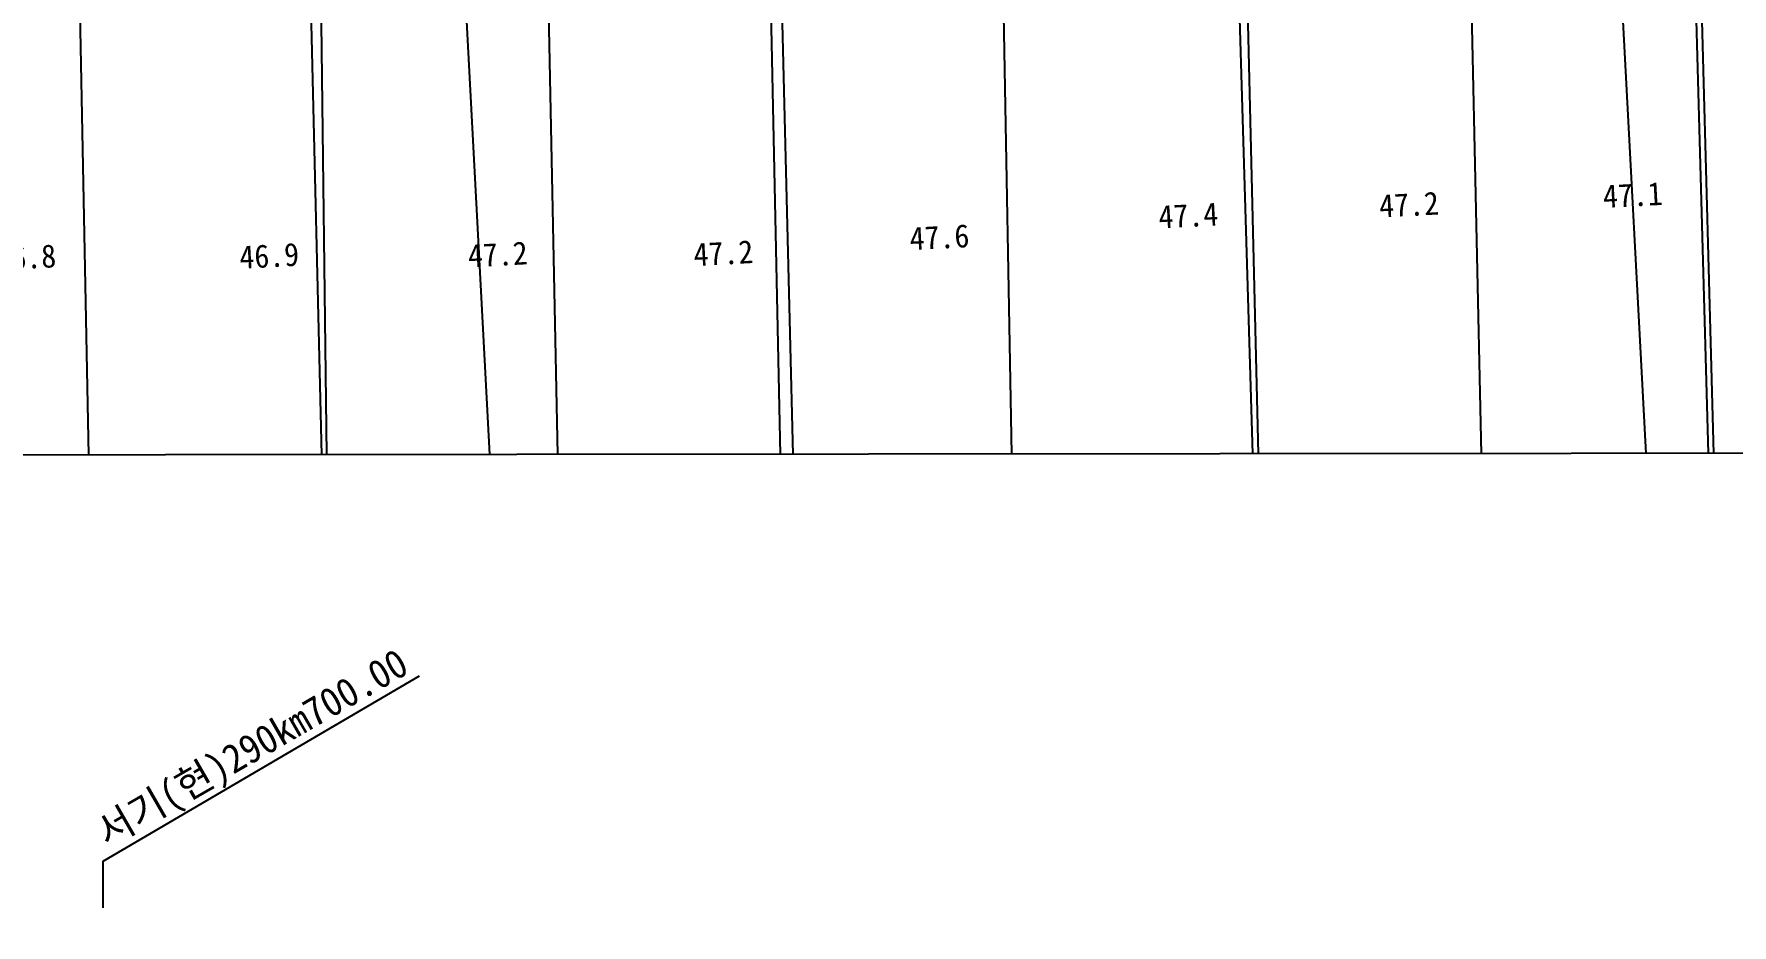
# Model space of a CAD drawing. Header units: millimetres. Extents: x 5990 to 6786, y 1103 to 1810.
# Drawn here: x 6273.7 to 6420.8, y 1363.4 to 1440.5 of the extents above; entities that cross this region are included whole.
import ezdxf
from ezdxf.enums import TextEntityAlignment as Align
from ezdxf.xclip import XClip

# ---------------------------------------------------------------- set-up
doc = ezdxf.new("R2010")
doc.units = ezdxf.units.MM
doc.header["$LTSCALE"] = 10
doc.header["$MEASUREMENT"] = 0
doc.header["$XCLIPFRAME"] = 2
doc.layers.add('TX-PAPR', color=2, linetype='Continuous', plot=False)
for name, color, linetype in [('TZ-BASE', 253, 'Continuous'), ('TZ-LEAL', 1, 'Continuous'), ('TZ-LEAT', 3, 'Continuous')]:
    doc.layers.add(name, color=color, linetype=linetype)
doc.styles.add('GUL', font='GulimChe.ttf')
doc.styles.get("Standard").update_dxf_attribs({"font": 'GulimChe.ttf'})

# ---------------------------------------------------------------- blocks, each defined once
blk = doc.blocks.new('JD-FGJFJFJ5DFH')
at = {"layer": 'TZ-BASE'}
for p, q in [((229.76, 140.02), (248.36, -209.84)), ((329.9, 140.02), (348.5, -209.84)), ((325.57, -6.86, 8.51), (327.66, -102.36, 8.51)), ((347.33, -96.48, 8.51), (344.85, -6.22, 8.51)), ((347.77, -96.35, 8.94), (345.35, -6.39, 8.94)), ((267.1, -109.96, 8.75), (264.98, -8.38, 8.75)), ((265.79, -8.32, 9.19), (268.32, -109.18, 9.19)), ((287.02, -108.21, 9.19), (285.18, -8.31, 9.19)), ((305.25, -7.52, 8.49), (308.24, -107.6, 8.49)), ((306.12, -7.49, 8.51), (308.56, -108.07, 8.51)), ((207.2, -111.26, 8.37), (205.19, -9.89, 8.37)), ((225.05, -9.48, 8.59), (227.49, -110.77, 8.59)), ((227.52, -109.77, 8.36), (226.26, -8.9, 8.36)), ((247.85, -110.21, 8.59), (245.72, -8.91, 8.59))]:
    blk.add_line(p, q, dxfattribs=at)
at = {"layer": 'TZ-BASE', "style": 'GUL'}
for s, p in [('47.1', (337.65, -53.43, 15.68)), ('47.2', (318.27, -54.26, 15.68)), ('47.4', (299.16, -55.2, 15.68)), ('47.6', (277.61, -57.08, 15.68)), ('46.8', (198.53, -58.82, 10.41)), ('46.9', (219.57, -58.69, 10.41)), ('47.2', (239.36, -58.57, 10.41)), ('47.2', (258.9, -58.46, 10.41))]:
    blk.add_text(s, height=2, rotation=3.0433, dxfattribs=at).set_placement(p)

msp = doc.modelspace()

# ---------------------------------------------------------------- linework, layer by layer
at = {"layer": 'TX-PAPR'}
msp.add_lwpolyline([(6071.91, 1553.85), (6771.91, 1554.51), (6772.05, 1404.51), (6072.05, 1403.85)], close=True, dxfattribs=at)
at = {"layer": 'TZ-LEAL'}
msp.add_lwpolyline([(6307.07, 1384.9), (6279.68, 1368.87), (6279.68, 1364.87)], dxfattribs=at)

# ---------------------------------------------------------------- block references
at = {"layer": 'TZ-BASE'}
ref = msp.add_blockref('JD-FGJFJFJ5DFH', (6071.98, 1478.85), dxfattribs=at)
XClip(ref).set_block_clipping_path([(-0.0707419771, 74.9999666371), (699.9289466048, 75.6602251417), (700.0704306207, -74.3397081325), (0.070741977, -74.9999665854)])

# ---------------------------------------------------------------- texts
at = {"layer": 'TZ-LEAT'}
msp.add_text('서기(현)290km700.00', height=2.5, rotation=30, dxfattribs=at).set_placement((6293.18, 1377.66), align=Align.CENTER)

doc.saveas('drawing.dxf')
